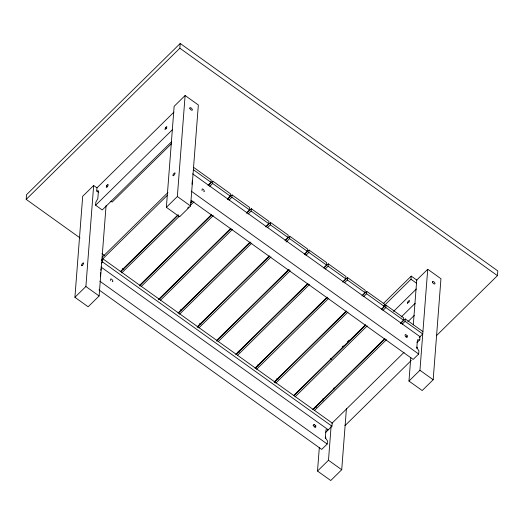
<?xml version="1.0" encoding="UTF-8"?>
<svg xmlns="http://www.w3.org/2000/svg" width="524" height="524" viewBox="0 0 524 524"><rect width="100%" height="100%" fill="white"/><g stroke="black" fill="none" stroke-linecap="round" stroke-linejoin="round"><path stroke-width="0.79" d="M80.015 237.922L26.2 199.382L26.567 194.646L180.21 43.472L497.8 270.921L497.433 275.657L436.328 335.786M106.077 205.565L99.121 295.981L88.143 306.782L74.912 297.305L82.687 196.297L93.658 185.503L96.966 187.867L96.724 191.024L98.709 192.446M74.912 297.305L85.89 286.504L93.658 185.503M171.649 141.683L102.246 209.967L95.63 205.231L95.872 202.074L97.824 198.694L98.433 190.802L96.724 191.024M106.418 185.863L106.3 187.441C108.304 187.048 109.215 181.795 106.418 185.863L107.741 186.813M100.405 276.587L100.706 272.644M100.89 270.279L101.014 268.701M101.538 262.969L102.586 261.941L102.828 258.784L332.196 423.058L331.954 426.209L325.555 432.51M110.571 280.543L110.695 278.964C111.717 278.31 114.055 282.148 112.228 281.722M166.37 207.321L174.145 106.313L185.116 95.512L198.347 104.99L190.579 205.998L179.601 216.798L166.37 207.321L177.348 196.52L185.116 95.512M26.2 199.382L179.85 48.208L180.21 43.472M192.046 184.238L192.347 180.289M202.028 190.553L202.153 188.974C203.174 188.306 205.506 192.177 203.685 191.738M208.107 185.201L211.015 182.332L211.198 179.968L193.553 167.333M209.711 186.347L212.62 183.485L212.803 181.114L230.442 193.756L230.265 196.12L227.351 198.982M228.955 200.129L231.863 197.266L232.047 194.902L249.693 207.537L249.509 209.908L246.601 212.77M248.206 213.916L251.114 211.054L251.297 208.683L268.943 221.325L268.76 223.689L265.845 226.551M267.45 227.704L270.364 224.835L270.541 222.471L288.187 235.106L288.004 237.477L285.095 240.339M286.117 242.062L289.608 238.623L289.792 236.258L307.437 248.893L307.254 251.258L304.346 254.12M305.944 255.273L308.859 252.411L309.042 250.04L326.681 262.675L326.498 265.046L323.59 267.908M315.802 425.861L315.677 427.433C312.88 427.335 312.821 421.99 315.802 425.861L314.701 426.936M325.194 269.054L328.103 266.192L328.286 263.827L345.932 276.462L345.748 278.827L342.84 281.696M346.423 408.641L341.72 469.733L330.749 480.528L317.511 471.05L319.332 447.431M322.902 400.998L323.092 398.554M98.997 289.903L321.716 449.415L327.205 444.018L327.448 440.861L325.358 437.704L325.967 429.811L328.293 429.811L100.922 266.971M317.511 471.05L328.489 460.255L331.122 426.045M333.939 389.384L334.07 387.76M344.445 282.842L347.353 279.98L347.536 277.609L365.176 290.25L364.999 292.615L362.084 295.477M363.689 296.623L366.597 293.761L366.78 291.396L384.426 304.031L384.243 306.402L381.334 309.265M382.939 310.411L385.847 307.549L386.031 305.178L403.676 317.819L403.493 320.184L400.585 323.046M402.183 324.199L405.098 321.33L405.275 318.965L422.92 331.6M383.575 306.239L410.986 279.266L411.229 276.115L416.901 280.176M407.259 335.871L407.135 337.449C404.325 337.364 404.279 332 407.259 335.871L406.159 336.952M413.298 324.86L416.744 280.058L427.722 269.264L440.953 278.742L433.178 379.743L422.206 390.544L408.969 381.066L410.79 357.447M191.116 200.397L413.174 359.431L418.663 354.028L418.905 350.87L416.816 347.713L417.425 339.827L419.75 339.827L419.993 336.67L192.622 173.824M408.969 381.066L419.947 370.265L427.722 269.264M165.414 127.823L164.942 129.605L166.665 128.053L166.783 126.474L165.414 127.823L166.737 128.766M96.966 187.867L173.948 112.123M95.63 205.231L172.612 129.487M171.649 143.55L112.162 202.081L110.905 201.183M102.18 257.238L167.942 192.524M101.263 260.33L167.182 195.465M120.225 271.668L177.839 214.978M190.644 202.375L191.81 201.229M120.848 271.596L178.461 214.899M190.684 202.873L192.432 201.157M208.146 185.699L212.803 181.114M121.823 272.814L179.444 216.124M187.592 208.107L188.758 206.96M190.5 205.244L193.991 201.806M139.469 285.449L211.637 214.447M139.508 285.953L211.676 214.945M227.39 199.48L232.047 194.902M141.074 286.602L213.242 215.593M158.72 299.237L230.888 228.228M158.759 299.735L230.927 228.726M246.64 213.268L251.297 208.683M160.324 300.383L232.492 229.381M177.964 313.018L250.131 242.016M178.586 312.946L250.171 242.514M265.891 227.049L270.541 222.471M179.568 314.171L251.736 243.162M197.214 326.806L269.382 255.797M197.253 327.303L269.421 256.302M285.135 240.837L289.792 236.258M198.819 327.952L270.987 256.95M216.458 340.593L288.632 269.585M216.504 341.091L289.248 269.513M304.385 254.625L309.042 250.04M218.063 341.74L290.231 270.731M235.708 354.375L307.876 283.366M236.331 354.303L307.916 283.87M324.212 267.836L328.286 263.827M237.313 355.527L309.481 284.519M254.959 368.162L327.127 297.154M255.581 368.09L327.166 297.652M342.879 282.194L347.536 277.609M256.563 369.309L328.731 298.3M274.203 381.944L346.371 310.942M274.242 382.448L346.41 311.439M362.123 295.975L366.78 291.396M275.807 383.096L347.975 312.088M383.234 303.658L411.229 276.115M342.165 346.98L343.338 345.833M347.419 341.812L349.167 340.096M293.453 395.731L365.621 324.723M294.075 395.659L365.66 325.221M381.957 309.186L386.031 305.178M295.058 396.878L367.226 325.876M393.563 311.407L416.311 289.032M401.22 317.007L415.218 303.232M312.697 409.513L384.865 338.511M313.319 409.441L384.911 339.008M400.624 323.544L405.275 318.965M314.302 410.665L386.47 339.657M407.836 321.743L414.248 315.435M313.051 425.75L314.145 424.676M331.947 423.3L404.115 352.292M419.246 337.404L422.737 333.971L405.098 321.33M417.012 342.526L419.75 339.827M344.949 425.685L411.301 360.407M179.85 48.208L497.433 275.657M410.986 279.266L416.659 283.333M193.369 169.697L211.015 182.332M212.62 183.485L230.265 196.12M231.863 197.266L249.509 209.908M251.114 211.054L268.76 223.689M270.364 224.835L288.004 237.477M289.608 238.623L307.254 251.258M308.859 252.411L326.498 265.046M328.103 266.192L345.748 278.827M347.353 279.98L364.999 292.615M366.597 293.761L384.243 306.402M385.847 307.549L403.493 320.184M191.286 191.188L418.663 354.028M177.348 196.52L190.579 205.998M419.947 370.265L433.178 379.743M330.506 358.455L331.764 359.359M101.944 253.629L104.597 255.529M122.537 268.38L123.867 269.329M180.341 309.776L181.671 310.725M199.611 323.577L200.941 324.526M238.145 351.172L239.475 352.128M257.415 364.973L258.745 365.922M276.685 378.773L278.008 379.723M315.219 406.369L316.548 407.325M102.586 261.941L331.954 426.209M99.829 281.172L327.205 444.018M85.89 286.504L99.121 295.981M328.489 460.255L341.72 469.733M325.175 437.442A1.074 0.347 -54.4 0 1 325.81 437.285A1.074 0.347 -54.4 0 1 325.26 438.431M416.279 347.871A1.074 0.347 -54.4 0 1 417.202 347.17A1.074 0.347 -54.4 0 1 416.888 348.224M407.462 303.2L409.264 301.798L409.382 300.219L407.731 301.922L407.462 303.2M173.601 175.514A1.723 0.557 -54.4 0 0 175.068 173.031A1.723 0.557 -54.4 0 0 173.28 174.361A1.723 0.557 -54.4 0 0 173.601 175.514M189.885 108.586A1.723 0.766 45.5 0 0 192.177 110.23A1.723 0.766 45.5 0 0 191.136 107.99A1.723 0.766 45.5 0 0 189.885 108.586M432.483 282.331A1.723 0.766 45.5 0 0 434.776 283.975A1.723 0.766 45.5 0 0 433.741 281.735A1.723 0.766 45.5 0 0 432.483 282.331M82.196 265.458A1.723 0.557 -54.4 0 0 83.598 262.983A1.723 0.557 -54.4 0 0 81.783 264.417A1.723 0.557 -54.4 0 0 82.196 265.458"/></g></svg>
